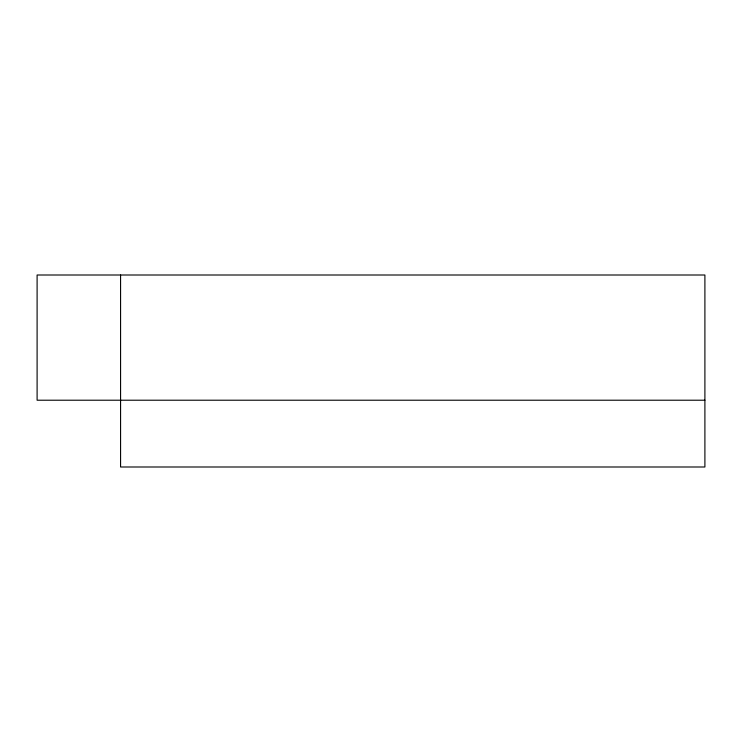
<?xml version="1.0" encoding="UTF-8"?>
<svg xmlns="http://www.w3.org/2000/svg" width="742" height="742" viewBox="0 0 742 742"><rect width="100%" height="100%" fill="white"/><g stroke="black" fill="none" stroke-linecap="round" stroke-linejoin="round"><path stroke-width="1.11" d="M704.9 400.216L37.1 400.216L37.1 275.004L704.9 275.004L704.9 466.996L120.575 466.996L120.575 275.004"/></g></svg>
